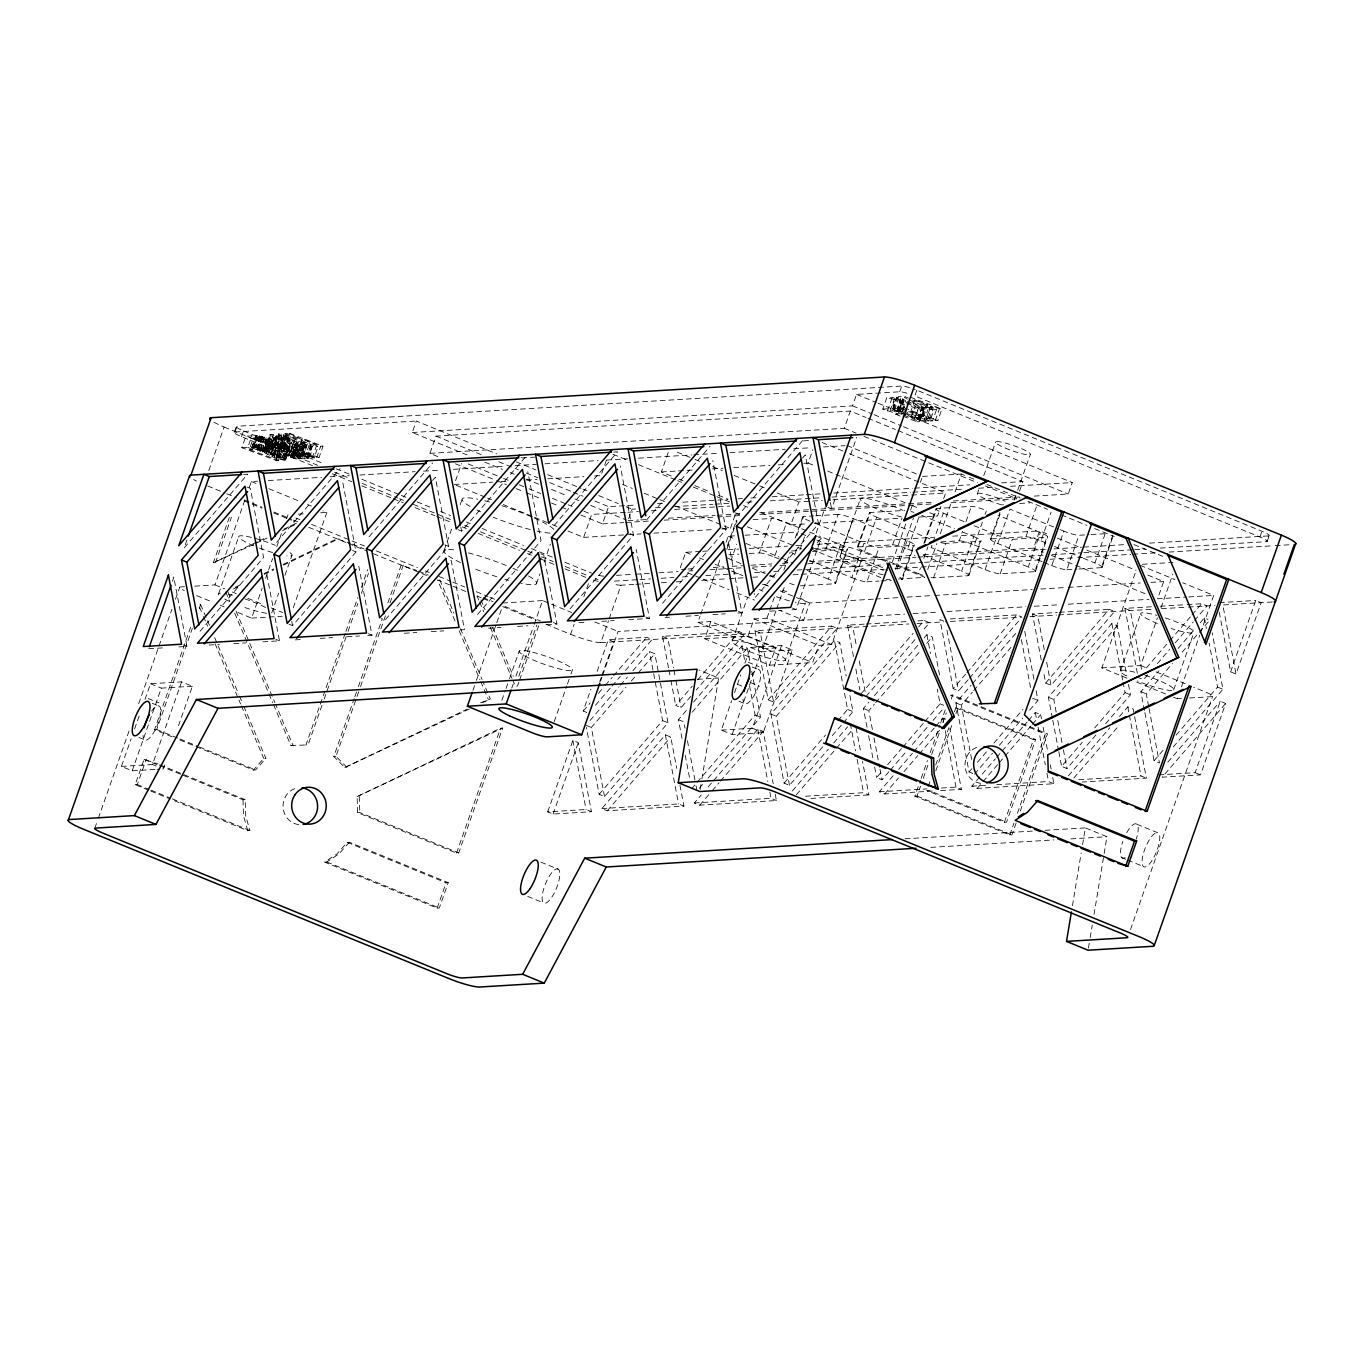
<?xml version="1.0" encoding="UTF-8"?>
<svg xmlns="http://www.w3.org/2000/svg" width="1364" height="1364" viewBox="0 0 1364 1364"><rect width="100%" height="100%" fill="white"/><g stroke="black" fill="none" stroke-linecap="round" stroke-linejoin="round"><path stroke-width="0.75" stroke-dasharray="5 3.75" d="M700.158 789.432L701.556 781.009M701.897 778.912L718.658 678.027L699.05 670.014M1072.462 905.662L1081.175 853.114M1082.573 844.708L1085.369 827.897L1106.937 836.712L1104.141 853.523M1088.438 948.116L1089.836 939.711M1090.177 937.597L1092.274 924.997M1094.03 914.477L1103.8 855.637M208.777 470.58L224.105 427.034A25.319 3.649 19.4 0 1 213.79 422.107M172.393 581.303L173.791 577.33L170.193 575.864M186.936 539.991L184.157 547.919L247.634 474.212L243.61 474.45M94.798 828.289L97.628 820.258M98.344 818.247L129.478 729.842M138.668 703.739L171.915 609.299M175.462 599.256L179.707 587.202M234.284 432.218L236.313 426.472M312.509 465.687L241.496 436.668A12.293 1.773 19.4 0 1 235.034 431.996L237.046 426.25L901.74 386.046A12.293 1.773 19.4 0 1 910.879 388.024M154.985 769.432L132.189 770.813L121.413 766.398L131.115 738.845M134.576 729.007L139.435 715.23M144.976 699.476L150.517 683.739L181.6 681.864L192.375 686.263L177.832 727.592M241.496 436.668L243.525 430.922A12.293 1.773 19.4 0 1 237.046 426.25M278.529 460.248L275.988 460.384L241.837 447.716L245.878 436.241L251.846 435.866L256.773 437.895L253.329 438.1L249.288 449.574L278.529 460.248L287.207 435.593L290.958 437.009L306.491 444.749L301.836 442.567L296.738 456.394C306.167 462.157 285.758 456.411 283.473 454.348L287.514 442.857L298.528 445.431L275.75 436.361L269.85 453.001C301.137 462.959 278.256 461.612 265.878 453.257L251.828 447.477L255.989 435.491L266.116 437.776L289.85 448.262L280.217 446.574L255.75 435.696M132.189 770.813L161.31 688.138L192.375 686.263M241.837 447.716L247.805 447.358L251.846 435.866M251.828 447.477L255.989 435.491M252.323 447.904L256.585 435.389M249.288 449.574L252.732 449.37L257.455 435.389M253.141 448.398L257.182 436.923M148.761 790.233L135.172 784.675L144.09 759.356L157.883 763.976M172.017 736.782L154.558 729.638L190.841 626.587M253.704 544.407L213.33 562.769L229.305 517.399M251.709 447.17L254.454 447L258.512 435.525M254.267 448.978L258.308 437.503M254.454 447L255.699 447.256L259.74 435.764M135.172 784.675L137.338 784.556L146.255 759.219M154.558 729.638L156.707 729.518L192.307 628.429M199.28 608.617L200.679 604.661L198.53 604.781L202.656 614.516M215.478 562.633L231.454 517.263M255.716 449.643L259.757 438.168M255.699 447.256L257.114 447.614L261.155 436.122M257.302 448.961L261.428 437.367L264.19 438.134L269.663 440.555L265.537 452.183L257.302 448.961L265.537 452.183M257.472 450.393L262.024 437.435M257.114 447.614L258.666 448.074L262.706 436.582M258.683 449.711L262.962 437.708M260.149 449.626L264.36 437.145M260.081 450.308L264.122 438.833L261.428 437.367M259.978 451.382L264.036 439.89M261.615 450.188L266.116 437.776M194.677 586.128L214.983 584.9L245.077 499.463M249.271 487.528L251.368 481.577L257.745 481.185M262.178 451.143L266.236 439.668L264.122 438.833M262.246 452.183L266.287 440.691M121.413 766.398L152.478 764.522L181.6 681.864M269.85 453.001L263.934 450.001L267.975 438.526M263.644 451.041L267.685 439.566M263.798 451.74L269.765 434.707L270.856 434.366L282.672 437.435L304.308 447.204L299.517 447.153L287.514 442.857M298.528 445.431L294.488 456.923L271.47 447.972L277.727 450.717L274.999 450.887L265.844 446.522L270.089 434.468M264.207 452.797L268.248 441.322M266.389 446.983L270.856 434.366M264.906 452.081L269.663 440.555M266.236 450.99L271.982 434.366M265.878 453.257L269.919 441.766M266.423 453.769L273.294 434.519M268.64 448.176L272.681 436.702L269.765 434.707M267.975 451.808L272.016 440.333M218.649 593.681L238.853 536.274M267.736 454.519L271.777 443.044M265.844 446.522L270.737 446.301L274.778 434.826M270.277 448.927L274.335 437.452L272.681 436.702M269.151 452.49L273.209 440.998M271.709 447.835L275.75 436.361M271.93 448.279L276.466 435.269M269.629 455.423L276.5 436.429M270.532 454.417L280.268 457.98L270.532 454.417L274.71 442.788L284.309 446.505L274.573 442.942M270.652 454.263L276.329 438.287L274.335 437.452M273.005 448.773L277.045 437.298L275.511 436.48M271.436 454.382L278.529 433.974L287.207 435.593M270.737 446.301L274.266 447.341L278.529 433.974M301.836 442.567C318.971 439.174 311.248 467.017 298.426 456.377L304.377 439.634L318.102 446.454L314.061 457.946L300.336 451.126L316.653 457.793L319.023 457.639L323.063 446.164L289.645 433.428L284.087 449.336C271.624 448.483 273.226 443.999 279.194 433.854M275.323 446.539L278.614 434.57M272.016 456.446L280.097 433.854M273.874 453.189L277.915 441.697L281.939 441.459L285.963 443.112L281.922 454.587L277.898 454.843L273.874 453.189L277.881 452.95L281.922 454.587M273.823 454.11L279.04 439.396L281.768 439.242L276.227 454.979M164.652 764.982L163.271 768.921L157.048 769.296M296.738 456.394L276.346 448.057L281.206 433.991M274.164 456.122L280.609 437.895M274.164 457.298L282.467 434.212M278.631 448.909L282.672 437.435M276.432 456.224L283.917 434.57M276.176 458.048L284.769 433.718L287.071 433.582L302.211 439.771L295.477 458.645M284.087 449.336L280.166 447.528L284.377 435.934L302.467 444.903L312.458 446.744M275.988 460.384L284.377 435.934M280.166 447.528L284.888 435.986M280.745 447.869L285.519 435.031M277.966 457.605L285.707 436.207M278.051 458.696L285.161 438.424M314.061 457.946L280.728 445.193L283.013 445.056L287.071 433.582M282.041 448.466L286.082 436.992L284.206 436.054M298.426 456.377L282.587 448.006L286.628 436.531M283.524 448.364L287.565 436.889M279.791 459.242L284.871 445.346M308.4 458.219L301.069 454.263L297.795 454.042L302.279 456.394L297.676 454.809L284.991 447.733L289.032 436.241M281.342 459.651L289.015 437.503M282.536 457.605L286.593 446.13M285.98 449.506L291.606 433.309M282.723 459.924L290.958 437.009M283.917 458.287L287.957 446.812M283.9 460.077L287.94 448.603M283.473 454.348L286.184 454.178L291.521 439.072M284.957 458.884L288.998 447.409M286.184 455.457L290.225 443.982M284.906 460.094L288.946 448.603M285.605 459.378L289.645 447.886M285.57 459.975L293.379 438.049M288.333 456.309L292.373 444.834M290.021 452.456L294.061 440.981M291.078 450.393L295.118 438.901M294.488 456.923L289.492 455.525L293.533 444.05M290.344 457.059L296.38 439.668M291.18 456.207L295.408 443.931M292.459 454.553L297.454 440.453M292.203 457.69L296.585 445.21M292.97 456.088L297.591 442.891M294.692 452.967L298.733 441.493M293.533 456.974L297.574 445.499M294.044 456.599L298.085 445.124M293.925 458.236L299.586 442.124M296.482 454.195L300.523 442.72M296.21 455.525L300.25 444.05M297.676 454.809L301.717 443.317M296.875 458.918L300.915 447.426M298.29 457.145L302.331 445.67M298.102 459.054L303.337 444.016M299.415 457.793L304.325 443.624M299.176 459.054L304.377 444.425M301.069 454.263L305.11 442.788M299.961 458.935L304.121 446.812M300.268 458.679L305.229 444.715M301.819 455.815L305.877 444.34M301.836 456.36L305.877 444.869M302.279 456.394L306.491 444.749M303.405 455.269L307.463 443.777M302.757 457.775L306.798 446.301M304.649 458.236L309.355 444.647M306.747 456.838L310.787 445.363M306.252 458.509L310.293 447.034M307.752 457.434L311.793 445.943M307.429 458.56L311.469 447.085M237.916 612.487L251.641 618.097L262.127 588.293M265.622 578.37L272.63 558.49M276.824 546.572L281.717 532.659M286.628 518.746L288.026 514.774M308.128 458.457L312.322 446.403M312.185 458.048L316.226 446.574L318.102 446.454M316.653 457.793L320.693 446.301L323.063 446.164M271.709 612.947L278.682 593.152M284.957 575.335L291.913 555.54M293.277 607.798L326.866 512.421L322.995 510.852M467.17 454.945L412.269 432.507L416.31 421.033L496.718 453.888M345.211 633.425L305.894 745.068L308.042 744.932L323.49 701.079M345.91 631.43L357.845 597.534M361.358 587.56L367.666 569.623M324.189 699.084L347.36 633.288M348.059 631.293L357.897 603.382M361.409 593.425L368.433 573.477M437.776 456.565L429.933 453.359L436.003 436.139L850.352 411.076L866.038 417.486M469.318 709.024L344.785 767.523L333.805 756.474L354.163 698.658M354.862 696.663L357.675 688.684M358.374 686.689L382.244 618.915M387.87 602.956L401.204 565.088L416.77 570.442M346.95 767.386L335.97 756.338L356.328 698.521M357.027 696.527L359.84 688.564M360.539 686.569L385.807 614.789M390.019 602.837L403.369 564.952M455.559 480.657L461.629 463.436M444.135 550.306L452.541 526.453M460.231 504.595L462.328 498.644M472.95 690.372L475.746 682.426M476.445 680.431L501.628 608.907M536.427 583.826L539.922 573.886M544.117 561.968L550.408 544.083M501.85 700.363L505.345 690.474M506.044 688.496L508.823 680.568M509.522 678.59L519.292 650.884M511.79 688.019L513.188 684.046M515.984 676.101L533.477 626.417M534.177 624.439L542.582 600.586L571.618 612.453M437.162 908.1L446.096 882.781L448.244 882.644L439.327 907.981L437.162 908.1L324.598 862.099L336.925 854L347.172 842.355L349.337 842.236L448.244 882.644M456.548 853.063L500.52 728.206L502.685 728.069L458.713 852.943L456.548 853.063L357.641 812.637L357.129 796.593L500.52 728.206M518.797 676.322L536.853 625.036M518.866 682.102L517.485 686.058L515.319 686.177L512.83 680.312M519.565 680.142L539.019 624.9M606.349 460.299L600.961 475.61L592.453 476.121M567.953 530.971L583.639 537.382L591.72 514.416L625.752 512.353M580.928 515.063L602.513 523.878L608.566 506.658L636.187 504.987M545.856 624.201L570.595 634.311L574.091 624.422M583.843 596.699L588.719 582.854M554.227 721.624L566.776 685.99M567.475 684.012L570.254 676.101M570.953 674.106L572.351 670.15A28.286 4.092 19.4 0 0 535.302 652.93A28.286 4.092 19.4 0 0 529.812 658.471A28.286 4.092 19.4 0 0 572.351 670.15M628.651 518.763L632.026 509.198L638.403 508.806M570.595 634.311A25.319 3.649 19.4 0 0 600.808 642.615L608.463 620.842M609.162 618.864L621.012 585.207L633.766 584.44M671.19 475.951L661.387 471.944L668.803 450.904M547.714 811.836L572.863 740.43L578.251 742.63L591.447 811.716L553.102 814.035L547.714 811.836L586.06 809.517L591.447 811.716M586.81 712.485L583.212 711.019L590.902 689.212M597.176 671.361L608.361 639.614L646.707 637.295L652.094 639.511L621.728 674.771M553.102 814.035L578.251 742.63M599.785 681.489L601.183 677.533M601.882 675.538L613.749 641.83L608.361 639.614M600.586 681.113L601.984 677.141M602.683 675.163L618.08 631.447L904.588 614.107M700.533 551.414L685.7 552.301L679.63 569.521L685.939 569.146M721.88 529.01L730.388 528.499L735.776 513.188M775.57 647.985L710.849 621.541L704.779 638.761L769.501 665.206L775.57 647.985L762.612 648.77L697.908 622.325L700.022 616.323M700.721 614.312L720.465 558.251M726.108 542.224L728.223 536.222L734.497 535.847M727.353 545.873L736.117 520.997M726.841 549.266L736.27 522.463M740.908 563.605L731.274 559.666L736.679 544.355M749.194 553.528L759.339 552.914L771.478 518.473A12.293 1.773 19.4 0 1 786.568 522.617L807.761 531.278M732.195 641.046L747.523 597.5M759.339 552.914A12.293 1.773 19.4 0 1 774.445 557.058L786.568 522.617M803.89 463.334L808.136 463.078L812.859 449.677M704.779 638.761L747.949 636.153L754.019 618.932L766.96 618.148L831.665 644.592L861.997 558.49L816.9 540.059M761.402 512.83L790.813 524.85L798.895 501.884L822.287 500.469M744.914 663.194L750.456 647.44L781.538 645.564L792.331 649.98L763.209 732.639L732.144 734.514L721.351 730.098L731.752 700.584M734.514 692.707L740.754 674.992M766.96 618.148L769.074 612.146M769.773 610.134L774.718 596.119M783.891 570.084L790.233 552.062M795.161 538.047L802.748 516.956M796.832 535.66L803.567 516.53L813.728 515.916M794.649 554.926L797.343 547.271A12.293 1.773 19.4 0 0 801.793 548.925M732.144 734.514L761.248 651.856L792.331 649.98M762.612 648.77L776.014 610.731M776.713 608.719L785.187 584.696M799.935 549.897L805.323 534.586M429.933 453.359L844.282 428.296L850.352 411.076M412.269 432.507L852.517 405.875L856.558 394.401L899.711 391.792A12.293 1.773 19.4 0 1 908.85 393.77M816.201 532.966L825.305 507.135M721.351 730.098L752.434 728.223L781.538 645.564M792.041 609.81L796.064 609.572L821.213 538.166L817.616 536.7M827.982 507.289L831.58 508.755L856.711 437.367M785.255 660.329A28.286 4.092 19.4 0 0 748.205 643.092A28.286 4.092 19.4 0 0 742.715 648.633A28.286 4.092 19.4 0 0 785.255 660.329L805.476 602.922M815.808 549.487L825.97 548.874L838.093 514.433A12.293 1.773 19.4 0 1 853.199 518.576L907.128 540.621A12.293 1.773 19.4 0 1 913.607 545.293L901.468 579.734A12.293 1.773 19.4 0 0 898.808 576.767M873.318 599.154L809.739 602.99L803.669 620.211L780.055 610.561M902.576 399.004L898.706 410.837L901.485 412.081L905.526 400.59L902.576 399.004L898.041 414.11L882.764 409.115L886.805 397.623L892.244 397.299L923.667 410.138L920.888 410.308L906.924 404.614M887.47 411.024L892.244 397.299M840.497 544.662A12.293 1.773 19.4 0 1 846.976 549.317L834.836 583.758A12.293 1.773 19.4 0 0 828.374 579.103L840.497 544.662L819.321 536.001M890.112 410.871L894.153 399.396L902.081 402.619L899.763 402.755L895.722 414.247L900.564 416.225L904.605 404.75L899.763 402.755M825.97 548.874A12.293 1.773 19.4 0 1 841.077 553.034L853.199 518.576M840.173 556.086L860.377 498.678M905.526 415.065L892.585 408.995C892.772 399.788 898.518 392.286 907.231 399.158M892.585 408.995L896.966 397.129M893.096 409.575L896.625 397.504M892.926 408.62L894.119 408.433L898.16 396.941M899.711 391.792L901.74 386.046M894.477 410.376L898.518 398.885L897.137 398.083M835.672 583.332L847.794 548.891M894.119 408.433L897.307 408.228L901.348 396.753M896.677 411.417L900.734 399.925L898.518 398.885M898.706 410.837L902.746 399.362M898.45 410.615L903.002 398.919M899.285 411.127L903.326 399.652M906.736 410.615L900.922 408.007L904.963 396.532L910.777 399.123M899.831 412.746L903.872 401.255L900.734 399.925M769.501 665.206L812.654 662.597L818.724 645.377L831.665 644.592M900.922 408.007L904.093 407.819L905.44 404M857.24 547.373L869.38 512.932M887.657 561.047L864.537 551.602A12.293 1.773 19.4 0 1 858.075 546.93L870.198 512.489L904.724 510.409M916.847 390.189L914.818 395.935L1259.961 536.99A12.293 1.773 19.4 0 1 1266.423 541.661L1268.452 535.916A12.293 1.773 19.4 0 0 1261.973 531.244L916.847 390.189A12.293 1.773 19.4 0 0 913.897 389.064M809.466 560.365L851.835 577.671L863.975 543.23A12.293 1.773 19.4 0 0 879.064 547.373L913.607 545.293M910.862 411.348L923.786 416.31L910.862 411.348L914.903 399.857L927.844 404.835L921.945 420.999L907.435 415.85M911.237 417.401L915.278 405.926L903.872 401.255M864.537 551.602L876.677 517.161A12.293 1.773 19.4 0 1 870.198 512.489M914.613 418.731L918.654 407.256L915.278 405.926M912.482 402.602L925.184 407.802L921.143 419.277L915.176 417.674L919.217 406.199L907.486 401.391M917.443 419.754L921.774 407.205L919.217 406.199M902.883 416.088L916.847 421.8L920.888 410.308M918.603 418.97L922.644 407.495L925.184 407.802M919.387 419.191L923.428 407.7M920.069 419.294L924.11 407.819M919.848 420.504L923.888 409.012L932.771 409.592L928.731 421.084L921.945 420.999M916.847 421.8L919.626 421.629L924.741 407.819M922.456 416.395L926.497 404.92L927.844 404.835M851.835 577.671A12.293 1.773 19.4 0 0 866.941 581.831L879.064 547.373M923.82 421.254L927.861 409.763M926.344 418.1L930.384 406.625L941.927 409.047L937.886 420.521L926.344 418.1L932.567 420.845L936.608 409.37L930.384 406.625M925.508 421.271L929.549 409.797M928.202 417.998L932.243 406.506M908.68 411.468L929.992 420.999L934.05 409.524L936.608 409.37M935.261 420.675L939.302 409.2M858.075 546.93L892.602 544.85L902.03 518.064M892.414 561.832L905.696 524.083M910.606 510.17L912.704 504.22M920.393 482.362L921.791 478.389M895.33 569.419L913.454 517.945M897.018 569.334L907.128 540.621M892.602 544.85A12.293 1.773 19.4 0 1 907.708 548.993L918.484 518.388M902.303 579.291L914.426 544.85M923.871 543.349L935.994 508.908M924.707 542.906L936.829 508.465L971.356 506.368A12.293 1.773 19.4 0 1 986.462 510.528L985.115 514.347M918.415 517.127L937.562 515.967L940.938 506.402M943.632 498.747L945.644 493.001L847.607 452.933M922.934 575.318A12.293 1.773 19.4 0 1 918.466 573.647L920.495 567.901M923.854 558.336L927.912 546.862M936.829 508.465A12.293 1.773 19.4 0 0 943.308 513.137L931.169 547.578L985.098 569.623A12.293 1.773 19.4 0 0 1000.204 573.767L1034.73 571.669L1046.853 537.228A12.293 1.773 19.4 0 0 1040.391 532.557L998.022 515.251M927.759 569.419L936.846 543.588M940.342 533.665L950.844 503.845M955.039 491.927L961.347 474.041L967.229 476.445M933.573 577.79L945.695 543.349L980.239 541.269L968.099 575.71L933.573 577.79A12.293 1.773 19.4 0 1 931.101 577.552M940.955 541.917L959.233 540.826L962.609 531.244M965.968 521.679L971.356 506.368M1001.619 504.816A18.448 2.66 19.4 0 1 977.459 493.58L979.557 487.613M983.751 475.695L995.652 441.902M968.099 575.71A12.293 1.773 19.4 0 0 961.637 571.039L973.76 536.598L962.2 531.875M959.233 540.826A12.293 1.773 19.4 0 1 974.339 544.969L982.421 522.003M968.934 575.267L981.057 540.826M990.503 539.309L999.931 512.523M1042.096 561.644L997.8 543.537A12.293 1.773 19.4 0 1 991.338 538.882L1000.102 514.006M985.098 569.623L997.237 535.165A12.293 1.773 19.4 0 0 1012.327 539.326L1046.853 537.228M997.8 543.537L1009.94 509.096L1058.089 528.789M1014.168 500.179L1016.964 492.233M1017.663 490.239L1030.263 454.485A18.448 2.66 19.4 0 0 1006.103 443.249A18.448 2.66 19.4 0 0 1002.523 446.863A18.448 2.66 19.4 0 0 1030.263 454.485M1019.556 491.159L1022.915 481.594L897.41 430.308M1016.129 822.986L1011.935 834.87L1009.786 835.007L914.869 796.218L920.444 780.361M921.143 778.384L927.418 760.549M930.214 752.621L939.984 724.898M940.683 722.92L945.559 709.041M914.869 796.218L917.034 796.082L920.512 786.176M923.309 778.247L928.884 762.408M931.68 754.48L940.052 730.712M942.831 722.784L946.326 712.878M951.202 699.016L952.601 695.043L1047.518 733.849L1020.306 811.103M1000.204 573.767L1012.327 539.326M928.117 786.619L930.896 778.742M935.738 764.965L948.918 727.575M954.459 711.82L955.84 707.899L958.005 707.763L1035.651 739.493L1006.547 822.151L1004.381 822.287L926.736 790.557L928.884 790.421L1006.547 822.151M935.823 770.745L951.765 725.478M955.925 713.662L958.005 707.763M991.338 538.882L1025.864 536.785L1036.64 506.18M923.428 554.773L1033.554 548.123L1039.624 530.886L1049.462 534.91M1034.73 571.669A12.293 1.773 19.4 0 0 1028.268 566.998L1040.391 532.557M1025.864 536.785A12.293 1.773 19.4 0 1 1040.971 540.928L1051.064 512.233M1035.566 571.243L1047.688 536.802M1034.202 496.104L1068.234 494.041L1072.274 482.566L907.537 415.236M1044.023 562.428L1051.729 565.583L1063.869 531.142A12.293 1.773 19.4 0 0 1078.958 535.285L1089.12 534.671M1051.729 565.583A12.293 1.773 19.4 0 0 1066.836 569.726L1078.958 535.285M1112.819 535.114L1101.362 567.646A12.293 1.773 19.4 0 0 1094.9 562.974L1104.993 534.279M1004.381 822.287L1033.503 739.629L1035.651 739.493M1102.197 567.202L1113.655 534.671M1009.786 835.007L1013.964 823.123M1017.459 813.217L1045.353 733.968L1047.518 733.849M1126.988 678.164L1101.822 667.883L1136.11 570.51M1120.594 670.679L1140.816 613.288M1147.908 575.148L1163.663 581.593L1157.593 598.813L1186.697 597.04M1101.822 667.883L1140.662 665.53L1157.456 617.841M1160.952 607.901L1172.852 574.125M1173.654 689.962L1193.875 632.555M1173.449 697.157L1177.32 698.743L1178.718 694.77M1181.514 686.808L1199.706 635.147M1200.405 633.169L1213.704 595.42L1182.724 582.752M1259.961 536.99L1261.973 531.244M1130.517 929.481L1212.596 696.424M1267.173 541.44L1269.202 535.711M1158.803 774.871L1195.137 772.672L1220.286 701.267L1225.673 703.466L1200.525 774.871L1162.179 777.19L1225.673 703.466M1230.635 671.855L1255.784 600.45L1261.171 602.666L1236.023 674.055L1230.635 671.855L1219.041 611.157M200.065 631.225L263.559 557.518L250.362 488.431L246.765 486.965M276.636 542.326L340.13 468.619M288.963 624.166L292.561 625.633L356.055 551.926L342.841 482.839M369.132 536.734L432.61 463.01M432.576 480.452L435.338 477.247L448.534 546.316L385.057 620.04L381.46 618.574M458.014 529.675L461.612 531.142L525.106 457.417L520.963 457.673M477.536 614.448L541.031 540.724L527.817 471.654M554.108 525.549L617.602 451.825L613.442 452.081M570.033 608.856L633.51 535.131L620.313 466.062M646.587 519.957L710.081 446.233M662.512 603.263L726.006 529.539L712.809 460.469M802.578 440.64L739.083 514.347L735.486 512.881M583.212 711.019L590.118 703.006M598.404 693.389L603.911 686.979M605.292 685.376L612.197 677.362M613.578 675.76L646.707 637.295M802.526 458.065L805.289 454.86L818.502 523.947L755.008 597.671L754.207 593.476M595.505 705.205L610.697 687.575M612.078 685.973L620.347 676.374M590.083 720.448L619.068 686.791M620.432 685.188L627.338 677.175M632.862 670.764L649.417 651.532L654.822 653.731L668.019 722.818L604.525 796.525L599.137 794.325L586.332 727.336M604.525 796.525L591.328 727.455L625.837 687.388M631.362 680.977L636.869 674.566M638.25 672.963L654.822 653.731M599.137 794.325L662.631 720.601L649.417 651.532M690.764 696.407L681.096 707.626L675.709 705.427L692.264 686.194M697.788 679.784L739.186 631.702L744.591 633.919L696.288 689.996M817.07 542.974L821.213 538.166M679.937 785.187L683.944 806.124L607.253 810.762L601.865 808.562L665.342 734.838L670.747 737.037L676.749 768.443M682.017 738.487L678.419 719.646L686.706 710.03M693.611 702.034L741.914 645.939L747.302 648.139L750.115 662.802M607.253 810.762L670.747 737.037M692.094 712.247L747.302 648.139M691.633 788.733L695.759 783.925M697.14 782.322L755.11 715.009L749.518 685.717M768.188 699.834L831.682 626.11L837.07 628.31L773.593 702.034L768.188 699.834L754.991 630.748L831.682 626.11M702.545 784.522L697.021 790.932L695.828 784.658M708.069 778.111L760.515 717.225L751.7 671.173M775.229 794.24L776.423 800.532L699.732 805.169L694.344 802.97L701.249 794.956M708.155 786.943L712.281 782.135M713.662 780.532L757.838 729.246L763.226 731.445L773.235 783.771M822.628 746.875L789.5 785.34L784.112 783.141L770.916 714.054L834.41 640.347L839.798 642.546L846.192 676.033M699.732 805.169L710.78 792.348M712.161 790.745L719.067 782.731M720.448 781.129L763.226 731.445M789.5 785.34L776.304 716.271L839.798 642.546M784.112 783.141L825.527 735.06M837.939 720.635L847.607 709.416L834.41 640.347M860.684 694.242L913.13 633.339M918.654 626.928L924.178 620.518L929.566 622.717L922.661 630.731M832.296 735.656L841.963 724.437M843.344 722.835L852.994 711.616L849.789 694.873M866.072 696.441L915.756 638.744M792.365 790.949L828.238 749.296M833.762 742.886L847.573 726.859M867.01 727.302L863.395 708.462L868.919 702.051M874.443 695.64L918.603 644.354M924.127 637.96L926.889 634.754L932.277 636.954L939.881 676.732M796.371 794.769L835.007 749.893M836.388 748.29L852.96 729.058M872.397 729.501L868.8 710.661L874.324 704.25M875.688 702.648L921.246 649.776M926.77 643.365L932.277 636.954M888.902 771.734L881.996 779.748L876.609 777.548L882.133 771.137M887.64 764.727L901.451 748.7M902.832 747.097L923.53 723.056M924.911 721.454L940.086 703.824L937.29 689.178M968.218 679.63L958.568 690.849L953.163 688.632L965.593 674.225M966.974 672.623L1016.657 614.925L1022.045 617.125L945.354 621.762M890.283 770.131L906.838 750.899M912.363 744.488L927.537 726.859M933.061 720.448L944.11 707.626M969.599 678.027L1020.681 618.727M932.396 791.086L884.725 793.967L879.32 791.768L893.13 775.741M898.654 769.33L912.448 753.303M913.829 751.7L934.528 727.677M935.909 726.074L942.814 718.061L946.411 719.527M972.685 773.422L969.088 771.956L955.891 702.869L971.066 685.24M972.447 683.637L1016.623 632.35M884.725 793.967L898.518 777.957M904.042 771.547L917.836 755.52M919.217 753.917L939.932 729.876M971.679 759.492L961.279 705.069L972.327 692.247M973.708 690.644L1010.963 647.389M969.088 771.956L971.85 768.75M977.374 762.34L987.042 751.121M993.93 743.107L1022.915 709.451M1045.659 683.04L1109.154 609.333L1114.541 611.532L1051.047 685.257L1045.659 683.04L1043.665 672.571M974.493 774.155L992.429 753.32M999.335 745.307L1022.795 718.061M1029.701 710.047L1037.97 700.431L1035.975 689.962M1052.701 777.463L1053.895 783.737L977.204 788.375L971.816 786.176L995.277 758.93M996.658 757.327L1000.801 752.519M1002.182 750.916L1027.024 722.067M1028.405 720.465L1035.31 712.451L1040.698 714.668L1041.499 718.845M1052.377 718.214L1048.387 697.277L1111.865 623.553L1117.269 625.769L1126.869 675.998M977.204 788.375L997.902 764.334M999.283 762.732L1031.031 725.887M1032.412 724.284L1040.698 714.668M1056.179 712.042L1053.775 699.476L1117.269 625.769M1095.957 734.906L1066.972 768.563L1061.584 766.346L1082.283 742.323M1094.712 727.899L1125.078 692.639L1123.066 682.171M1146.425 667.831L1168.505 642.188M1169.886 640.586L1190.601 616.562M1191.983 614.959L1201.633 603.741L1207.038 605.94L1194.608 620.364M1105.624 723.687L1130.466 694.839L1128.471 684.37M1147.687 674.839L1143.544 679.647L1138.156 677.448M1157.337 663.637L1169.766 649.213M1175.291 642.802L1193.227 621.967M1068.438 775.775L1109.853 727.694M1119.503 716.475L1127.789 706.859L1133.177 709.075L1146.391 778.145L1082.129 782.032M1144.464 710.525L1140.867 691.684L1158.803 670.849M1178.138 648.412L1194.694 629.179M1200.218 622.768L1204.361 617.96L1207.958 619.427M1073.843 777.974L1119.384 725.085M1148.659 706.45L1146.254 693.884L1172.477 663.433M1182.145 652.214L1208.368 621.762M1149.068 708.53L1159.468 762.97L1154.063 760.754L1165.112 747.932M1176.16 735.111L1217.558 687.047L1209.152 643.075M1173.262 746.943L1222.945 689.246L1212.153 632.726M1167.84 762.169L1220.286 701.267M179.775 739.953L253.465 770.063L263.729 758.418L265.878 758.299L243.593 705.785M253.465 770.063L255.614 769.944L265.878 758.299M349.337 842.236L339.073 853.864L326.763 861.963L324.598 862.099M213.33 562.769L257.267 541.798M259.177 540.894L266.833 537.246M284.019 529.044L297.403 522.668L293.448 521.048M255.614 543.486L267.071 538.03M282.365 530.732L295.732 524.356M235.256 587.27L242.928 583.604M264.019 573.545L273.601 568.976M283.183 564.406L336.874 538.797L350.531 543.366M233.568 588.958L241.24 585.309M264.258 574.329L273.84 569.76M283.422 565.19L339.039 538.661M344.785 767.523L467.153 709.161M480.537 702.784L490.341 698.999L482.873 681.42M482.686 702.648L490.341 698.999M357.129 796.593L502.685 728.069M235.034 431.996L416.31 421.033M894.153 399.396L886.805 397.623M285.963 443.112L281.939 443.351L277.915 441.697M882.764 409.115L888.203 408.791L901.945 414.4M898.944 410.411L904.809 412.61M895.722 414.247L898.041 414.11M929.992 420.999L932.567 420.845M521.815 457.929L534.586 457.145M803.464 440.879L809.841 440.504M268.384 480.537L321.563 477.332M330.071 476.803L349.218 475.661M359.857 475.013L415.168 471.671M423.675 471.143L440.691 470.12M453.462 469.352L504.51 466.266M515.149 465.618L536.427 464.323M544.935 463.811L598.114 460.589M606.622 460.077L627.883 458.798M638.523 458.151L691.701 454.928M693.833 454.809L719.357 453.257M729.996 452.626L785.306 449.268M793.814 448.756L810.83 447.733M823.6 446.949L844.862 445.67M454.212 484.476L492.489 482.174M500.997 481.645L507.391 481.27M526.521 480.111L537.16 479.463M547.799 478.815L583.945 476.633M661.387 471.944L676.271 471.057M678.402 470.921L693.287 470.017M712.434 468.858L723.056 468.227M733.696 467.579L769.859 465.397M778.367 464.868L786.875 464.357M298.239 514.16L304.377 513.785M320.728 512.796L326.866 512.421M922.49 476.394L961.347 474.041M657.448 503.708L665.939 503.197M682.938 502.174L727.558 499.463M738.18 498.832L742.442 498.559M750.933 498.048L759.441 497.536M772.177 496.769L804.061 494.842M806.192 494.706L821.06 493.819M833.813 493.035L912.431 488.278M914.545 488.159L969.804 484.817M1001.67 482.89L1022.915 481.594M655.419 507.783L661.796 507.391M674.566 506.624L712.843 504.305M714.975 504.168L729.859 503.282M746.875 502.242L753.252 501.867M770.268 500.827L821.298 497.741M831.938 497.093L910.641 492.336M912.755 492.216L963.802 489.113M978.687 488.227L993.572 487.323M1010.588 486.283L1072.274 482.566M627.883 512.233L638.523 511.585M651.276 510.818L657.653 510.426M674.668 509.403L729.962 506.061M832.927 499.821L909.498 495.2M911.612 495.064L945.644 493.001M627.986 520.673L638.608 520.025M640.739 519.906L649.247 519.394M668.394 518.235L715.179 515.404M717.311 515.268L742.834 513.716M759.833 512.693L906.583 503.81M908.714 503.691L934.238 502.14M953.385 500.98L1019.317 497.007M602.513 523.878L623.757 522.6M625.888 522.48L649.247 521.065M664.132 520.161L715.128 517.075M717.242 516.939L740.618 515.524M759.748 514.381L906.361 505.498M908.492 505.379L931.868 503.964M950.981 502.804L1016.862 498.815L985.473 485.993M753.184 519.582L771.478 518.473M815.757 515.797L838.093 514.433M1019.709 503.452L1029.871 502.839M583.639 537.382L626.178 534.807M628.31 534.671L641.063 533.904M653.816 533.136L713.372 529.539M790.813 524.85L805.698 523.947M814.206 523.435L901.399 518.149M744.966 535.217L797.275 532.045M702.665 551.278L711.138 550.766M728.086 549.743L738.691 549.095M749.279 548.464L787.437 546.146M795.911 545.634L804.385 545.123M817.104 544.355L933.658 537.297M952.737 536.154L1039.624 530.886M184.515 586.742L180.457 586.98A12.293 1.773 19.4 0 0 184.276 590.51M728.87 554.756L739.032 554.142M791.444 550.971L799.56 550.476M812.433 551.414L846.976 549.317M1091.149 534.552L1105.369 533.699M688.036 569.01L696.424 568.515M713.202 567.492L723.704 566.861M732.093 566.35L742.579 565.719M750.967 565.207L771.956 563.946M782.442 563.298L792.944 562.667M809.67 561.661L914.954 555.284M616.511 575.352L633.493 574.329M635.624 574.21L650.475 573.306M658.983 572.795L678.096 571.635M688.701 570.987L692.963 570.732M709.945 569.709L741.794 567.782M752.417 567.134L771.53 565.975M780.02 565.463L786.397 565.088M807.624 563.792L915.926 557.245M918.057 557.109L1045.472 549.402M1053.963 548.891L1081.567 547.22M1083.698 547.1L1126.17 544.526M1149.528 543.111L1268.452 535.916M614.482 581.098L637.841 579.683M639.972 579.564L650.577 578.916M661.199 578.268L673.952 577.501M682.443 576.989L688.803 576.597M705.802 575.574L731.274 574.039M733.406 573.903L741.897 573.392M754.633 572.624L765.255 571.976M773.746 571.465L782.254 570.953M797.122 570.05L803.481 569.658M805.613 569.538L884.179 564.781M892.67 564.27L922.405 562.48M924.536 562.343L1043.443 555.148M1051.951 554.637L1081.669 552.829M1083.8 552.71L1132.649 549.76M1134.763 549.624L1145.385 548.976M1160.253 548.089L1266.423 541.661M635.88 584.303L650.747 583.4M661.37 582.769L667.746 582.377M676.237 581.865L684.745 581.354M701.727 580.331L727.217 578.779M729.348 578.66L744.215 577.756M752.706 577.245L761.197 576.733M769.705 576.205L778.196 575.693M793.064 574.807L799.44 574.414M801.555 574.278L884.401 569.265M895.023 568.635L1041.584 559.769M1050.075 559.257L1075.565 557.706M1077.679 557.586L1130.79 554.364M1132.904 554.244L1156.28 552.829M1169.016 552.062L1273.089 545.753M1275.221 545.634L1290.088 544.73M478.747 600.024L477.093 596.102L479.241 595.966M251.641 618.097L282.297 616.255M886.106 579.717L890.198 579.478M898.382 578.984L924.945 577.364L893.573 564.543M542.582 600.586L503.725 602.939L499.804 601.336M1142.299 564.304L1172.955 562.462M800.31 585.855L834.836 583.758M866.941 581.831L879.132 581.081M881.161 580.962L891.323 580.348M1066.836 569.726L1076.997 569.112M1079.026 568.993L1101.362 567.646M875.432 599.018L898.74 597.62M907.231 597.091L932.652 595.557M934.783 595.437L1032.258 589.538M1040.749 589.026L1066.171 587.475M1068.285 587.355L1140.355 582.991M1150.943 582.36L1163.663 581.593M148.642 648.735L162.776 647.883M178.923 646.911L186.987 646.417L173.791 577.33M209.016 645.087L219.365 644.456M233.875 643.586L246.321 642.819M262.894 641.83L279.484 640.824L266.287 571.738M295.289 639.869L303.575 639.358M320.148 638.369L332.594 637.602M347.104 636.732L359.533 635.982M367.82 635.471L371.98 635.232L358.766 566.145M404.358 633.271L416.787 632.521M431.297 631.634L443.726 630.884M460.316 629.878L464.459 629.639L451.262 560.553L447.665 559.087M488.551 628.173L500.98 627.423M517.57 626.417L527.936 625.786M546.589 624.661L556.955 624.03L543.742 554.96L540.144 553.494M578.967 622.7L585.19 622.325M601.763 621.319L614.209 620.569M628.719 619.699L649.434 618.438L636.238 549.368M665.24 617.483L669.383 617.227M685.956 616.238L698.402 615.488M712.912 614.601L725.341 613.851M737.788 613.101L741.931 612.845L728.717 543.776M769.842 611.157L781.947 610.424M697.908 622.325L710.849 621.541M913.079 613.595L938.603 612.061M947.11 611.532L1025.779 606.775M1034.27 606.264L1059.794 604.729M1068.302 604.201L1149.085 599.325M1188.76 596.921L1213.704 595.42M668.496 667.746L662.495 636.34L739.186 631.702M853.489 656.561L847.487 625.155L864.06 624.149M866.14 624.03L909.669 621.387M917.955 620.893L924.178 620.518M950.333 618.932L1016.657 614.925M1041.261 660.023L1032.463 613.971L1057.339 612.47M1059.402 612.334L1109.154 609.333M1137.354 673.27L1124.942 608.378L1151.898 606.741M1160.184 606.247L1185.06 604.729M1187.123 604.61L1201.633 603.741M1219.45 602.649L1255.784 600.45M600.808 642.615L908.833 623.979M917.12 623.467L943.394 621.882M1029.956 616.647L1056.503 615.045M1058.583 614.925L1153.143 609.197M1161.429 608.702L1186.305 607.185M1188.368 607.065L1214.932 605.463M1272.271 601.984L1222.826 604.985L1236.023 674.055M697.447 679.306L718.658 678.027M952.601 695.043L950.452 695.18L1045.353 733.968M273.533 704.642L290.873 745.477L293.021 745.358L275.698 704.506M1177.32 698.743L1181.377 698.487M1189.51 697.993L1211.846 696.646A12.293 1.773 19.4 0 0 1205.384 691.974L1193.619 687.166M333.805 756.474L335.97 756.338M182.878 775.212L242.997 799.781L245.162 799.645L245.673 815.689L249.902 830.557L247.737 830.693L172.052 799.747M357.641 812.637L359.806 812.518L458.713 852.943M601.865 808.562L678.556 803.925L683.944 806.124M694.344 802.97L771.035 798.315L776.423 800.532M805.493 796.235L863.531 792.723L868.919 794.939L862.525 761.436M879.32 791.768L926.991 788.886M941.501 788.017L956.011 787.13L961.415 789.33L949.804 728.632M971.816 786.176L986.325 785.306M996.692 784.675L1048.507 781.538L1053.895 783.737M1078.805 779.697L1140.986 775.946L1146.391 778.145M810.881 798.434L868.919 794.939M940.683 790.591L961.415 789.33M905.048 838.809L1032.326 831.102M1045.063 830.335L1085.369 827.897M930.862 847.368L1053.895 839.917M1070.876 838.894L1106.937 836.712M290.873 745.477L308.042 744.932M275.153 445.329L284.991 447.733M280.848 447.46L282.587 448.006M923.888 409.012L918.654 407.256M268.947 440.606L266.236 439.668M258.666 448.074L263.934 450.001M921.774 407.205L922.644 407.495M274.266 447.341L276.346 448.057M253.329 438.1L282.57 448.756L280.029 448.909L245.878 436.241M910.112 397.095L941.927 409.047M904.093 407.819L937.886 420.521M909.208 399.959L932.771 409.592M897.307 408.228L901.229 409.831M903.19 410.632L928.731 421.084M906.634 413.343L921.143 419.277M903.445 412.883L915.176 417.674M856.558 394.401L876.165 402.414M878.126 403.215L905.577 414.434M903.923 415.202L919.626 421.629M852.517 405.875L872.125 413.889M874.085 414.69L901.536 425.909M903.497 426.71L1068.234 494.041M867.998 418.288L895.449 429.507M969.19 477.247L977.033 480.452M986.837 484.459L1020.17 498.099M1028.013 501.304L1033.895 503.708M1035.856 504.51L1047.62 509.318M1061.345 514.927L1086.852 525.345M1094.695 528.55L1114.303 536.563M1133.91 544.577L1165.282 557.399M844.282 428.296L856.046 433.104M863.889 436.31L977.63 482.788M1060.016 529.573L1063.869 531.142M846.993 445.534L916.693 474.024M1140.151 565.344L1174.984 579.581M1057.339 538.132L1079.009 546.981M1086.869 550.203L1136.093 570.322M822.1 442.516L845.646 452.132M1040.971 540.928L1046.751 543.298M1054.44 546.435L1081.413 557.467M1083.34 558.251L1094.9 562.974M1033.554 548.123L1043.409 552.13M1051.286 555.353L1145.777 593.971M943.308 513.137L964.484 521.798M974.118 525.72L997.237 535.165M808.136 463.078L814.018 465.482M827.743 471.092L910.112 504.748M912.073 505.55L919.916 508.755M929.719 512.762L937.562 515.967M921.757 515.336L954.493 528.721M974.339 544.969L1028.268 566.998M1124.942 608.378L1130.347 610.578L1141.549 669.195M876.677 517.161L930.606 539.206M677.311 452.2L693.014 458.611M694.975 459.412L700.857 461.816M712.622 466.624L722.426 470.631M734.19 475.439L757.719 485.055M759.68 485.857L765.562 488.261M777.327 493.069L798.895 501.884M907.708 548.993L913.488 551.363M923.104 555.284L961.637 571.039M814.905 522.48L818.502 523.947M1217.558 687.047L1222.945 689.246M815.825 523.554L863.975 543.23M1032.463 613.971L1037.851 616.17L1044.244 649.656M889.584 561.832L918.466 573.647M885.73 561.337L860.241 550.92A12.293 1.773 19.4 0 0 845.134 546.776L810.608 548.874L882.235 578.148M1140.662 665.53L1146.544 667.934M1156.348 671.941L1191.659 686.365M809.687 532.062L817.394 535.217M679.033 479.156L682.955 480.759M694.719 485.567L710.405 491.995M718.265 495.2L728.069 499.207M743.755 505.618L747.677 507.22M612.965 454.246L626.69 459.856M638.471 464.664L675.726 479.889M677.686 480.691L681.608 482.293M693.372 487.101L714.941 495.916M716.901 496.718L730.627 502.327M801.197 533.648L809.04 536.853M841.077 553.034L883.446 570.34M1136.672 682.119L1165.709 693.986M747.267 526.794L793.49 545.685M1140.867 691.684L1146.254 693.884M622.53 484.425L632.333 488.431M644.098 493.239L657.823 498.849M659.784 499.65L665.683 502.054M675.487 506.061L730.388 528.499M722.409 528.073L726.006 529.539M1125.078 692.639L1130.466 694.839M943.564 621.029L939.966 619.563L953.163 688.632M728.223 536.222L736.066 539.428M745.869 543.435L779.202 557.058M781.163 557.859L789.023 561.064M774.445 557.058L782.152 560.212M784.078 560.996L787.932 562.565M807.181 570.442L828.374 579.103M516.325 461.902L535.933 469.915M547.697 474.723L581.03 488.346M582.991 489.147L586.912 490.75M598.677 495.575L618.301 503.589M626.144 506.794L632.026 509.198M436.003 436.139L483.061 455.371M498.747 461.782L518.371 469.796M526.214 473.001L537.979 477.809M549.743 482.617L571.311 491.432M573.272 492.233L583.076 496.24M594.84 501.048L608.566 506.658M752.468 568.328L767.881 574.619M769.808 575.403L775.587 577.773M484.817 462.174L502.481 469.387M510.324 472.592L514.245 474.195M526.01 479.003L539.735 484.612M551.499 489.42L567.185 495.831M575.028 499.036L578.95 500.639M590.714 505.447L626.025 519.872M1048.387 697.277L1053.775 699.476M685.7 552.301L691.616 554.722M699.476 557.944L703.415 559.547M715.23 564.372L742.8 575.642M764.454 584.491L768.392 586.094M780.208 590.919L809.739 602.99M468.176 463.931L501.526 477.553M503.487 478.355L509.369 480.759M519.173 484.766L527.016 487.971M528.976 488.772L540.741 493.58M552.505 498.389L566.231 503.998M568.191 504.799L572.113 506.402M583.877 511.21L591.72 514.416M629.929 533.665L633.51 535.131M1032.582 698.232L1037.97 700.431M455.423 463.777L494.655 479.804M496.615 480.605L506.419 484.612M516.223 488.619L524.066 491.824M526.027 492.626L539.752 498.235M551.516 503.043L559.359 506.249M561.32 507.05L569.163 510.255M847.487 625.155L852.875 627.355L856.473 646.195M792.467 608.105L796.064 609.572M1195.137 772.672L1200.525 774.871M687.507 572.744L701.301 578.37M703.261 579.188L728.853 589.64M736.731 592.863L754.445 600.109M456.173 485.277L485.584 497.314M487.545 498.116L491.466 499.718M503.231 504.527L532.659 516.547M534.62 517.348L550.306 523.759M552.267 524.56L558.149 526.964M738.333 611.379L741.931 612.845M754.019 618.932L818.724 645.377M955.891 702.869L961.279 705.069M304.377 439.634L320.693 446.301M284.769 433.718L316.226 446.574M955.84 707.899L1033.503 739.629M940.086 703.824L943.683 705.29M754.991 630.748L760.379 632.964L773.593 702.034M281.768 439.242L277.045 437.298M276.329 438.287L279.04 439.396M319.023 457.639L287.565 444.783L285.605 444.903L298.17 451.245L283.013 445.056M747.949 636.153L812.654 662.597M243.525 430.922L324.376 463.982M336.226 468.807L350.019 474.45M361.852 479.293L399.328 494.603M401.306 495.405L407.222 497.826M417.077 501.85L432.848 508.312M440.743 511.534L450.614 515.558M466.386 522.003L470.324 523.623M482.157 528.465L523.571 545.378M531.466 548.601L553.17 557.467M565.003 562.309L588.668 571.976A12.293 1.773 19.4 0 0 591.601 573.119M224.105 427.034L318.733 465.721M334.521 472.166L350.292 478.611M362.108 483.436L397.606 497.945M399.567 498.747L403.522 500.366M413.377 504.39L452.814 520.502M464.63 525.345L468.585 526.947M480.401 531.789L525.754 550.323M527.732 551.124L533.648 553.545M541.525 556.768L553.358 561.61M565.19 566.435L590.817 576.921M286.184 454.178L289.492 455.525M332.219 473.751L351.946 481.799M361.801 485.84L391.383 497.928M393.361 498.73L403.233 502.753M415.065 507.596L434.775 515.66M436.753 516.462L452.524 522.906M462.396 526.947L466.335 528.55M478.167 533.392L519.582 550.323M527.476 553.545L531.414 555.148M541.286 559.189L555.08 564.832M564.952 568.856L586.639 577.722M750.456 647.44L761.248 651.856M247.805 447.358L252.732 449.37M645.837 616.971L649.434 618.438M863.395 708.462L868.8 710.661M748.137 662.188L758.93 666.604M752.195 667.013L759.39 669.946M1136.877 824.231L1158.445 833.046A18.448 5.916 -67.8 0 1 1151.199 861.69A18.448 5.916 -67.8 0 1 1143.1 854.614A18.448 5.916 -67.8 0 1 1158.445 833.046M444.937 544.85L448.534 546.316M847.607 709.416L852.994 711.616M662.495 636.34L667.9 638.557L673.492 667.849M750.422 682.563L759.407 686.228M251.368 481.577L257.182 483.947M268.793 488.687L299.773 501.355M307.514 504.51L311.384 506.095M594.84 621.95L618.08 631.447M737.106 684.199L742.493 686.416M553.358 622.564L556.955 624.03M295.869 517.979L299.79 519.582M311.555 524.39L364.495 546.026M376.259 550.851L417.452 567.68M425.295 570.885L429.217 572.488M439.02 576.495L450.785 581.303M452.746 582.104L464.51 586.912M476.275 591.72L488.039 596.528M490 597.33L497.843 600.535M770.916 714.054L776.304 716.271M738.93 701.215L744.318 703.415M1121.805 857.7L1125.726 859.303M1127.687 860.104L1143.39 866.515M244.327 499.957L262.076 507.22M273.908 512.046L291.674 519.309M293.635 520.11L297.591 521.73M352.458 544.151L363.949 548.839M418.697 571.226L428.279 575.131M483.197 597.585L493.052 601.609M504.902 606.451L540.4 620.961M207.703 485.993L224.821 493.001M226.731 493.785L236.245 497.672M244.139 500.895L261.888 508.141M273.721 512.983L291.487 520.247M308.673 527.271L346.456 542.719M348.383 543.486L365.62 550.544M373.293 553.682L428.023 576.051M465.806 591.482L437.605 579.973L455.03 620.995M477.093 596.102L481.032 597.705M483.009 598.523L490.904 601.746M502.736 606.588L536.274 620.279M352.458 550.442L356.055 551.926M755.11 715.009L760.515 717.225M752.434 728.223L763.209 732.639M917.034 796.082L1011.935 834.87M678.419 719.646L683.824 721.863L685.018 728.137M662.631 720.601L668.019 722.818M368.382 633.766L371.98 635.232M585.94 725.256L591.328 727.455M214.983 584.9L224.668 588.856M232.409 592.01L236.279 593.596M247.89 598.353L263.371 604.678M271.129 607.85L282.74 612.589M196.723 595.659L212.409 602.07M220.252 605.275L224.173 606.878M275.886 639.358L279.484 640.824M183.407 644.95L186.987 646.417M150.517 683.739L161.31 688.138M148.199 698.487L158.974 702.886M152.256 703.312L159.435 706.245M540.86 862.133L558.507 869.345A18.448 5.916 -67.8 0 1 551.261 897.972A18.448 5.916 -67.8 0 1 543.145 890.914A18.448 5.916 -67.8 0 1 558.507 869.345M156.707 729.518L178.053 738.231M179.98 739.032L197.439 746.159M199.383 746.943L255.614 769.944M138.975 737.515L144.379 739.714M527.749 896.404L543.435 902.815M159.827 764.778L245.162 799.645M144.09 759.356L157.661 764.914M159.605 765.698L180.935 774.411M347.172 842.355L446.096 882.781M152.478 764.522L156.076 765.988M137.338 784.556L148.983 789.313M150.91 790.097L170.33 798.042M172.273 798.827L249.902 830.557M326.763 861.963L439.327 907.981M150.705 791.035L170.108 798.963M286.082 436.992L288.128 437.844L279.364 435.065M914.903 399.857L926.497 404.92M912.721 399.993L934.05 409.524M289.645 433.428L302.211 439.771M480.912 599.887L485.073 609.674M492.54 627.304L513.324 676.271M479.582 601.967L483.743 611.771M490.392 627.44L511.994 678.351M439.771 579.836L453.871 613.05M460.503 628.668L482.055 679.46M459.174 630.748L479.889 679.596M480.725 681.54L488.176 699.135M227.822 591.703L231.13 599.495M236.074 611.157L274.863 702.562M225.657 591.84L229.783 601.558M234.744 613.237L272.715 702.699M200.679 604.661L209.766 626.042M214.711 637.721L238.649 694.123M239.467 696.066L242.775 703.841M203.475 616.46L207.601 626.178M215.035 643.672L240.61 703.977M241.445 705.921L263.729 758.418M247.737 830.693L243.508 815.825L242.997 799.781M1204.361 617.96L1206.356 628.429M1144.873 712.605L1154.063 760.754M1111.865 623.553L1122.674 680.073M1127.789 706.859L1128.983 713.15M1129.392 715.23L1140.986 775.946M1046.648 662.222L1051.047 685.257M1057.765 720.414L1062.982 747.625M1063.374 749.723L1066.972 768.563M1052.786 720.294L1058.379 749.603M1058.788 751.7L1061.584 766.346M1024.773 631.362L1033.98 679.494M1043.102 727.217L1047.893 752.348M1050.297 764.897L1051.098 769.091M1021.38 639.614L1030.587 687.763M1035.31 712.451L1036.504 718.743M1038.106 727.114L1045.301 764.795M1046.904 773.166L1048.507 781.538M946.957 630.134L958.568 690.849M926.889 634.754L930.487 653.595M942.814 718.061L943.615 722.238M945.218 730.61L956.011 787.13M830.369 502.481L831.58 508.755M859.269 660.858L865.27 692.247M874 737.873L879.592 767.182M880.002 769.279L881.996 779.748M855.876 669.11L859.883 690.048M868.595 735.673L873.011 758.708M874.597 767.079L876.609 777.548M856.115 727.95L860.923 753.064M850.318 723.653L855.518 750.865M857.121 759.237L863.531 792.723M741.914 645.939L745.119 662.682M757.838 729.246L767.83 781.572M769.842 792.041L771.035 798.315M673.901 669.946L675.504 678.317M675.896 680.414L681.096 707.626M687.422 740.703L695.418 782.561M668.906 669.843L670.508 678.215M670.9 680.312L675.709 705.427M685.222 755.247L689.621 778.264M665.342 734.838L678.556 803.925M572.863 740.43L586.06 809.517M460.81 526.947L461.612 531.142M291.76 621.455L292.561 625.633M359.295 796.474L359.806 812.518M621.012 585.207A25.319 3.649 19.4 0 1 612.453 583.928M598.182 579.683A25.319 3.649 19.4 0 1 595.181 578.609M603.758 576.137A12.293 1.773 19.4 0 1 597.551 575.028M598.131 581.405A12.293 1.773 19.4 0 1 592.607 579.888M549.948 533.051A49.206 7.11 19.4 0 1 537.211 531.193M530.408 529.573A49.206 7.11 19.4 0 1 493.103 517.212M480.639 511.841A49.206 7.11 19.4 0 1 476.906 510.051M470.154 506.47A49.206 7.11 19.4 0 1 477.877 499.224M484.749 500.776A49.206 7.11 19.4 0 1 490.17 502.191M501.85 505.686A49.206 7.11 19.4 0 1 554.466 530.153M810.046 521.201A12.293 1.773 19.4 0 1 803.567 516.53M794.121 553.937A12.293 1.773 19.4 0 1 791.546 552.437M528.601 575.983A49.206 7.11 19.4 0 1 520.878 583.246M508.584 580.263A49.206 7.11 19.4 0 1 504.799 579.206M496.905 576.784A49.206 7.11 19.4 0 1 473.018 568.106M460.538 562.616A49.206 7.11 19.4 0 1 456.19 550.221M468.346 552.88A49.206 7.11 19.4 0 1 507.544 566.026M513.034 568.328A49.206 7.11 19.4 0 1 518.115 570.612M977.459 493.58A18.448 2.66 19.4 0 1 1005.2 501.185M945.695 543.349A12.293 1.773 19.4 0 1 939.489 542.241M973.76 536.598A12.293 1.773 19.4 0 1 980.239 541.269M910.947 511.517A12.293 1.773 19.4 0 1 913.863 512.387M1002.625 504.868A12.293 1.773 19.4 0 1 1003.461 504.441M737.054 522.037A12.293 1.773 19.4 0 1 736.935 520.554M731.274 559.666A12.293 1.773 19.4 0 1 727.489 557.961M794.104 584.747A12.293 1.773 19.4 0 1 789.671 583.366M196.45 481.066A25.319 3.649 19.4 0 1 193.586 479.514M1145.044 675.299A28.286 4.092 19.4 0 1 1173.534 690.065A28.286 4.092 19.4 0 1 1137.201 680.926M1126.118 675.777A28.286 4.092 19.4 0 1 1136.604 672.725M1165.265 617.892A28.286 4.092 19.4 0 1 1193.892 631.583A28.286 4.092 19.4 0 1 1171.147 628.514M1157.405 623.519A28.286 4.092 19.4 0 1 1140.628 613.783A28.286 4.092 19.4 0 1 1156.825 615.334M266.56 613.254A28.286 4.092 19.4 0 1 242.008 606.52M229.169 601.268A28.286 4.092 19.4 0 1 224.173 598.762M218.734 594.84A28.286 4.092 19.4 0 1 220.371 593.169M228.658 594.227A28.286 4.092 19.4 0 1 232.562 595.164M244.855 598.881A28.286 4.092 19.4 0 1 266.185 607.867M289.952 552.659A28.286 4.092 19.4 0 1 286.781 555.864M272.612 552.556A28.286 4.092 19.4 0 1 258.785 547.834M253.875 545.856A28.286 4.092 19.4 0 1 238.683 536.819A28.286 4.092 19.4 0 1 252.766 537.757M254.863 538.32A28.286 4.092 19.4 0 1 275.323 545.31M298.648 824.555A18.448 17.272 86.5 0 1 283.098 807.488A18.448 17.272 86.5 0 1 296.022 788.307M980.597 783.311A18.448 17.272 86.5 0 1 965.047 766.244A18.448 17.272 86.5 0 1 977.971 747.063M151.609 711.087A18.448 5.916 -67.8 0 1 160.764 710.525A18.448 5.916 -67.8 0 1 152.188 734.872A18.448 5.916 -67.8 0 1 143.032 735.435M751.564 674.788A18.448 5.916 -67.8 0 1 760.72 674.242A18.448 5.916 -67.8 0 1 752.144 698.59A18.448 5.916 -67.8 0 1 742.988 699.135M1126.766 832.688A18.448 5.916 -67.8 0 1 1136.672 824.078A18.448 5.916 -67.8 0 1 1136.314 839.082M1125.164 857.496A18.448 5.916 -67.8 0 1 1122.862 841.366M883.224 574.79A28.286 4.092 19.4 0 1 845.697 561.167A28.286 4.092 19.4 0 1 850.181 556.631A28.286 4.092 19.4 0 1 887.708 570.271M901.553 516.956A28.286 4.092 19.4 0 1 866.413 504.032A28.286 4.092 19.4 0 1 867.521 498.661A28.286 4.092 19.4 0 1 902.917 510.358M799.935 597.824A28.286 4.092 19.4 0 1 795.451 602.359M789.466 600.876A28.286 4.092 19.4 0 1 775.775 596.477M762.936 591.243A28.286 4.092 19.4 0 1 759.458 589.538M762.425 584.201A28.286 4.092 19.4 0 1 768.409 585.685M782.101 590.083A28.286 4.092 19.4 0 1 788.869 592.675"/><path stroke-width="1.5" d="M1071.405 911.97L1066.512 941.399L1126.954 937.75A12.293 1.773 19.4 0 0 1120.475 933.078L775.332 792.024A12.293 1.773 19.4 0 0 760.242 787.863L699.817 791.529L678.232 782.714L697.089 669.212L196.416 699.493L134.405 815.604L69.666 819.525A25.319 3.649 19.4 0 0 82.607 828.869L449.319 978.738A25.319 3.649 19.4 0 0 479.514 987.024L544.253 983.12L606.264 866.993L916.011 848.255M68.2 820.463L189.494 476.036M190.039 476.957A25.319 3.649 19.4 0 1 190.96 475.098L211.164 417.708L884.486 376.976A25.319 3.649 19.4 0 1 914.681 385.262L1281.393 535.131A25.319 3.649 19.4 0 1 1295.493 544.168M149.341 646.758L170.994 585.275M188.334 536.018L209.289 476.53L241.581 474.57M599.887 683.108L581.695 734.77L547.169 736.85A12.293 1.773 19.4 0 1 532.062 732.707L467.341 706.262L472.251 692.349M467.341 706.262L506.197 703.909L511.091 689.996M851.324 435.15L826.175 506.556L812.978 437.486L818.366 439.685L852.671 437.605M190.96 475.098L864.264 434.383L884.486 376.976M864.264 434.383A25.319 3.649 19.4 0 1 894.477 442.669L914.681 385.262M926.838 455.9L903.906 520.98L987.979 480.878L903.667 520.213M1061.721 512.029L994.322 703.415L996.47 703.278L1063.869 511.892L1061.721 512.029L1025.302 497.144M1091.78 523.316L1024.381 714.702L1035.378 725.75L1178.769 657.346L1128.199 538.183L1126.033 538.32L1089.631 523.435M1125.59 866.464L1134.507 841.145L1136.672 841.008L1127.755 866.328L1117.832 863.293M1188.948 686.569L1144.976 811.427L1147.141 811.29L1191.113 686.433L1047.723 754.821L1048.234 770.865L1147.141 811.29M1204.446 642.563L1226.662 579.444L1228.828 579.325L1205.895 644.405L1167.669 554.33M1274.129 601.882A25.319 3.649 19.4 0 0 1261.189 592.539L1281.393 535.131M1283.882 574.159L1294.334 544.475M1154.302 945.371L1295.8 543.537M544.253 983.12L522.685 974.288L462.26 977.954A12.293 1.773 19.4 0 1 447.153 973.811L102.027 832.756A12.293 1.773 19.4 0 1 95.548 828.084L155.973 824.419L217.984 708.308L695.316 679.442M522.685 974.288L584.696 858.178L892.312 839.576M242.246 471.995L178.752 545.719L203.901 474.331L209.289 476.53M181.48 559.956L244.974 486.232L258.171 555.318L194.677 629.026L181.48 559.956L186.868 562.156L198.871 624.951M186.868 562.156L247.6 491.637M334.743 466.403L271.248 540.127L258.052 471.04L263.44 473.257L333.907 468.994M273.959 554.347L337.454 480.639L350.65 549.709L287.173 623.433L273.959 554.347L279.364 556.563L291.367 619.358M204.174 643.859L262.144 576.546M279.364 556.563L338.715 487.647M427.222 460.81L363.728 534.535L350.531 465.448L355.919 467.664L426.403 463.385M366.456 548.754L429.95 475.047L443.147 544.117L379.652 617.841L366.456 548.754L371.843 550.971L383.847 613.766M296.653 638.267L356.004 569.351M371.843 550.971L431.195 482.055M519.718 455.218L456.224 528.942L443.027 459.856L448.415 462.055L518.883 457.793M458.935 543.162L522.429 469.455L535.643 538.524L472.149 612.248L458.935 543.162L464.34 545.361L476.343 608.173M389.149 632.674L448.5 563.758M464.34 545.361L525.072 474.86M612.197 449.626L548.72 523.333L535.506 454.263L540.894 456.463L611.379 452.2M551.431 537.569L614.925 463.845L628.122 532.932L564.628 606.656L551.431 537.569L556.819 539.769L568.822 602.564M481.645 627.065L540.979 558.166M556.819 539.769L617.551 469.267M704.694 444.033L641.199 517.74L628.003 448.671L633.39 450.87L703.858 446.608M643.927 531.977L707.404 458.253L720.618 527.339L657.124 601.047L643.927 531.977L649.315 534.177L661.318 596.972M574.125 621.473L633.476 552.573M649.315 534.177L710.047 463.675M797.173 438.441L733.696 512.148L720.482 443.078L725.887 445.278L796.354 441.015M736.407 526.385L799.901 452.66L813.097 521.747L749.62 595.454L736.407 526.385L741.794 528.584L753.798 591.379M666.621 615.88L724.591 548.584M741.794 528.584L801.145 459.668M759.1 610.288L812.927 547.782M954.306 716.646L952.157 716.782L941.893 728.427L944.041 728.291L954.306 716.646L889.106 563.008L845.134 687.865L944.041 728.291M1136.672 841.008L1037.765 800.583L1027.501 812.228L1015.174 820.327L1127.755 866.328M1018.294 816.985L1023.58 813.507M917.921 548.362L925.593 544.713M929.43 542.872L954.357 530.988M958.193 529.164L983.12 517.263M986.956 515.439L1013.793 502.634M1027.467 497.025L916.25 550.067L981.449 703.705M1035.123 724.966L1178.769 657.346M1055.122 750.388L1068.506 744.011M1083.8 736.713L1097.185 730.337M1112.478 723.039L1125.863 716.663M1135.411 712.093L1154.541 702.972M1164.089 698.419L1183.219 689.297M834.461 718.504L931.424 758.128L933.59 758.009L934.101 774.053L938.33 788.921L920.649 782.697M678.232 782.714L742.988 778.793A25.319 3.649 19.4 0 1 773.183 787.079L1139.895 936.966A25.319 3.649 19.4 0 1 1152.836 946.292L1088.097 950.214L1066.512 941.399M1037.765 800.583L1035.6 800.719L1134.507 841.145M979.284 703.841L996.47 703.278M894.477 442.669L1261.189 592.539M924.673 456.019L985.831 481.015M1167.482 555.267L1226.662 579.444M844.913 688.786L850.744 691.173M854.614 692.759L862.372 695.93M868.186 698.3L874.017 700.687M881.775 703.858L887.589 706.228M891.459 707.814L899.217 710.985M905.048 713.355L910.862 715.742M914.733 717.328L922.49 720.499M928.304 722.869L936.062 726.04M1048.012 771.785L1057.697 775.758M1061.584 777.344L1067.398 779.714M1071.286 781.299L1080.97 785.272M1084.857 786.858L1094.559 790.813M1098.429 792.399L1104.243 794.786M1108.131 796.371L1117.832 800.327M1121.702 801.913L1127.516 804.283M1135.274 807.454L1141.105 809.841M933.59 758.009L834.683 717.583L825.749 742.903L938.33 788.921M823.6 743.039L835.245 747.796M841.059 750.183L848.834 753.354M854.648 755.724L885.713 768.426M891.527 770.796L916.761 781.112M1020.784 823.634L1030.485 827.59M1034.372 829.176L1040.203 831.563M1047.961 834.734L1053.775 837.121M1057.663 838.707L1067.364 842.662M1071.252 844.248L1077.066 846.635M1080.953 848.22L1090.654 852.176M1094.542 853.779L1100.356 856.149M1108.131 859.32L1113.945 861.707M506.197 703.909L581.695 734.77M196.416 699.493L217.984 708.308M584.696 858.178L606.264 866.993M134.405 815.604L155.973 824.419M1126.033 538.32L1176.603 657.482M886.958 563.144L952.157 716.782M936.164 789.04L931.936 774.189L931.424 758.128M818.366 439.685L829.977 500.383M725.887 445.278L737.89 508.073M633.39 450.87L645.786 515.763M540.894 456.463L552.897 519.258M448.415 462.055L460.418 524.867M355.919 467.664L367.922 530.46M263.44 473.257L275.443 536.052M210.244 419.549A25.319 3.649 19.4 0 1 211.164 417.708M301.99 787.863A18.448 17.272 86.5 0 1 317.59 805.732A18.448 17.272 86.5 0 1 303.166 824.436M983.938 746.62A18.448 17.272 86.5 0 1 999.505 763.669A18.448 17.272 86.5 0 1 986.581 782.868M144.09 727.813A18.448 5.916 -67.8 0 1 149.324 714.702M744.028 691.531A18.448 5.916 -67.8 0 1 749.279 678.419M168.403 575.131L143.254 646.536L181.6 644.217L168.403 575.131M815.825 535.967L790.677 607.372L752.331 609.691L815.825 535.967M260.882 569.538L197.405 643.262L274.096 638.625L260.882 569.538M353.378 563.946L289.884 637.67L366.575 633.015L353.378 563.946M445.858 558.353L382.38 632.061L459.071 627.423L445.858 558.353M538.354 552.761L474.86 626.468L551.55 621.831L538.354 552.761M630.85 547.152L567.356 620.876L644.047 616.238L630.85 547.152M723.329 541.559L659.835 615.283L736.543 610.646L723.329 541.559M294.897 794.854A18.448 17.272 86.5 0 0 307.292 824.044A18.448 17.272 86.5 0 0 324.683 798.196A18.448 17.272 86.5 0 0 294.897 794.854M976.846 753.593A18.448 17.272 86.5 0 0 989.241 782.783A18.448 17.272 86.5 0 0 1006.632 756.935A18.448 17.272 86.5 0 0 976.846 753.593M141.413 730.473A18.448 5.916 -67.8 0 0 148.659 701.829A18.448 5.916 -67.8 0 0 133.297 723.414A18.448 5.916 -67.8 0 0 141.413 730.473M741.351 694.174A18.448 5.916 -67.8 0 0 748.597 665.547A18.448 5.916 -67.8 0 0 733.235 687.115A18.448 5.916 -67.8 0 0 741.351 694.174M529.692 889.158A18.448 5.916 -67.8 0 0 536.939 860.531A18.448 5.916 -67.8 0 0 521.577 882.099A18.448 5.916 -67.8 0 0 529.692 889.158M509.59 715.878A28.286 4.092 19.4 0 0 552.13 727.558A28.286 4.092 19.4 0 0 515.081 710.32A28.286 4.092 19.4 0 0 509.59 715.878"/></g></svg>
